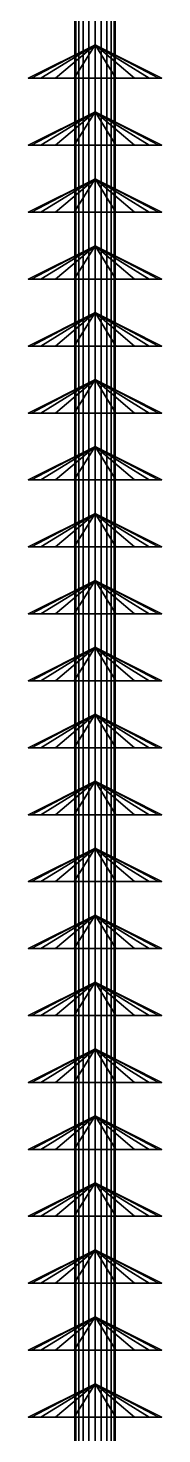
# Model space of a CAD drawing. Extents: x -14.2 to 13.4, y -20.5 to 46.3.
# Drawn here: x -7.7 to -7.5, y 40.025 to 42.125 of the extents above; entities that cross this region are included whole.
import ezdxf

# ---------------------------------------------------------------- set-up
doc = ezdxf.new("R2010")
doc.units = 0

msp = doc.modelspace()

# ---------------------------------------------------------------- linework, layer by layer
at = {"layer": '2', "color": 7}
for points in [[(-7.6285, 43, 0.0093), (-7.6285, 38, 0.0093), (-7.63, 38), (-7.63, 43)], [(-7.63, 43), (-7.63, 38), (-7.6285, 38, -0.0093), (-7.6285, 43, -0.0093)], [(-7.6243, 43, 0.0176), (-7.6243, 38, 0.0176), (-7.6285, 38, 0.0093), (-7.6285, 43, 0.0093)], [(-7.6285, 43, -0.0093), (-7.6285, 38, -0.0093), (-7.6243, 38, -0.0176), (-7.6243, 43, -0.0176)], [(-7.6176, 43, 0.0243), (-7.6176, 38, 0.0243), (-7.6243, 38, 0.0176), (-7.6243, 43, 0.0176)], [(-7.6243, 43, -0.0176), (-7.6243, 38, -0.0176), (-7.6176, 38, -0.0243), (-7.6176, 43, -0.0243)], [(-7.6093, 43, 0.0285), (-7.6093, 38, 0.0285), (-7.6176, 38, 0.0243), (-7.6176, 43, 0.0243)], [(-7.6176, 43, -0.0243), (-7.6176, 38, -0.0243), (-7.6093, 38, -0.0285), (-7.6093, 43, -0.0285)], [(-7.6, 43, 0.03), (-7.6, 38, 0.03), (-7.6093, 38, 0.0285), (-7.6093, 43, 0.0285)], [(-7.6093, 43, -0.0285), (-7.6093, 38, -0.0285), (-7.6, 38, -0.03), (-7.6, 43, -0.03)], [(-7.5907, 43, 0.0285), (-7.5907, 38, 0.0285), (-7.6, 38, 0.03), (-7.6, 43, 0.03)], [(-7.6, 43, -0.03), (-7.6, 38, -0.03), (-7.5907, 38, -0.0285), (-7.5907, 43, -0.0285)], [(-7.5824, 43, 0.0243), (-7.5824, 38, 0.0243), (-7.5907, 38, 0.0285), (-7.5907, 43, 0.0285)], [(-7.5907, 43, -0.0285), (-7.5907, 38, -0.0285), (-7.5824, 38, -0.0243), (-7.5824, 43, -0.0243)], [(-7.5757, 43, 0.0176), (-7.5757, 38, 0.0176), (-7.5824, 38, 0.0243), (-7.5824, 43, 0.0243)], [(-7.5824, 43, -0.0243), (-7.5824, 38, -0.0243), (-7.5757, 38, -0.0176), (-7.5757, 43, -0.0176)], [(-7.5715, 43, 0.0093), (-7.5715, 38, 0.0093), (-7.5757, 38, 0.0176), (-7.5757, 43, 0.0176)], [(-7.5757, 43, -0.0176), (-7.5757, 38, -0.0176), (-7.5715, 38, -0.0093), (-7.5715, 43, -0.0093)], [(-7.57, 43), (-7.57, 38), (-7.5715, 38, 0.0093), (-7.5715, 43, 0.0093)], [(-7.5715, 43, -0.0093), (-7.5715, 38, -0.0093), (-7.57, 38), (-7.57, 43)], [(-7.6, 42.1), (-7.6951, 42.05, 0.0309), (-7.7, 42.05)], [(-7.6, 42.1), (-7.7, 42.05), (-7.6951, 42.05, -0.0309)], [(-7.6, 42.1), (-7.6809, 42.05, 0.0588), (-7.6951, 42.05, 0.0309)], [(-7.6, 42.1), (-7.6951, 42.05, -0.0309), (-7.6809, 42.05, -0.0588)], [(-7.6, 42.1), (-7.6588, 42.05, 0.0809), (-7.6809, 42.05, 0.0588)], [(-7.6, 42.1), (-7.6809, 42.05, -0.0588), (-7.6588, 42.05, -0.0809)], [(-7.6, 42.1), (-7.6309, 42.05, 0.0951), (-7.6588, 42.05, 0.0809)], [(-7.6, 42.1), (-7.6588, 42.05, -0.0809), (-7.6309, 42.05, -0.0951)], [(-7.6, 42.1), (-7.6, 42.05, 0.1), (-7.6309, 42.05, 0.0951)], [(-7.6, 42.1), (-7.6309, 42.05, -0.0951), (-7.6, 42.05, -0.1)], [(-7.6, 42.1), (-7.5, 42.05), (-7.5049, 42.05, 0.0309)], [(-7.6, 42.1), (-7.5049, 42.05, 0.0309), (-7.5191, 42.05, 0.0588)], [(-7.6, 42.1), (-7.5191, 42.05, 0.0588), (-7.5412, 42.05, 0.0809)], [(-7.6, 42.1), (-7.5412, 42.05, 0.0809), (-7.5691, 42.05, 0.0951)], [(-7.6, 42.1), (-7.5691, 42.05, 0.0951), (-7.6, 42.05, 0.1)], [(-7.6, 42.1), (-7.6, 42.05, -0.1), (-7.5691, 42.05, -0.0951)], [(-7.6, 42.1), (-7.5691, 42.05, -0.0951), (-7.5412, 42.05, -0.0809)], [(-7.6, 42.1), (-7.5412, 42.05, -0.0809), (-7.5191, 42.05, -0.0588)], [(-7.6, 42.1), (-7.5191, 42.05, -0.0588), (-7.5049, 42.05, -0.0309)], [(-7.6, 42.1), (-7.5049, 42.05, -0.0309), (-7.5, 42.05)], [(-7.6, 42), (-7.6951, 41.95, 0.0309), (-7.7, 41.95)], [(-7.6, 42), (-7.7, 41.95), (-7.6951, 41.95, -0.0309)], [(-7.6, 42), (-7.6809, 41.95, 0.0588), (-7.6951, 41.95, 0.0309)], [(-7.6, 42), (-7.6951, 41.95, -0.0309), (-7.6809, 41.95, -0.0588)], [(-7.6, 42), (-7.6588, 41.95, 0.0809), (-7.6809, 41.95, 0.0588)], [(-7.6, 42), (-7.6809, 41.95, -0.0588), (-7.6588, 41.95, -0.0809)], [(-7.6, 42), (-7.6309, 41.95, 0.0951), (-7.6588, 41.95, 0.0809)], [(-7.6, 42), (-7.6588, 41.95, -0.0809), (-7.6309, 41.95, -0.0951)], [(-7.6, 42), (-7.6, 41.95, 0.1), (-7.6309, 41.95, 0.0951)], [(-7.6, 42), (-7.6309, 41.95, -0.0951), (-7.6, 41.95, -0.1)], [(-7.6, 42), (-7.5, 41.95), (-7.5049, 41.95, 0.0309)], [(-7.6, 42), (-7.5049, 41.95, 0.0309), (-7.5191, 41.95, 0.0588)], [(-7.6, 42), (-7.5191, 41.95, 0.0588), (-7.5412, 41.95, 0.0809)], [(-7.6, 42), (-7.5412, 41.95, 0.0809), (-7.5691, 41.95, 0.0951)], [(-7.6, 42), (-7.5691, 41.95, 0.0951), (-7.6, 41.95, 0.1)], [(-7.6, 42), (-7.6, 41.95, -0.1), (-7.5691, 41.95, -0.0951)], [(-7.6, 42), (-7.5691, 41.95, -0.0951), (-7.5412, 41.95, -0.0809)], [(-7.6, 42), (-7.5412, 41.95, -0.0809), (-7.5191, 41.95, -0.0588)], [(-7.6, 42), (-7.5191, 41.95, -0.0588), (-7.5049, 41.95, -0.0309)], [(-7.6, 42), (-7.5049, 41.95, -0.0309), (-7.5, 41.95)], [(-7.6, 41.9), (-7.6951, 41.85, 0.0309), (-7.7, 41.85)], [(-7.6, 41.9), (-7.7, 41.85), (-7.6951, 41.85, -0.0309)], [(-7.6, 41.9), (-7.6809, 41.85, 0.0588), (-7.6951, 41.85, 0.0309)], [(-7.6, 41.9), (-7.6951, 41.85, -0.0309), (-7.6809, 41.85, -0.0588)], [(-7.6, 41.9), (-7.6588, 41.85, 0.0809), (-7.6809, 41.85, 0.0588)], [(-7.6, 41.9), (-7.6809, 41.85, -0.0588), (-7.6588, 41.85, -0.0809)], [(-7.6, 41.9), (-7.6309, 41.85, 0.0951), (-7.6588, 41.85, 0.0809)], [(-7.6, 41.9), (-7.6588, 41.85, -0.0809), (-7.6309, 41.85, -0.0951)], [(-7.6, 41.9), (-7.6, 41.85, 0.1), (-7.6309, 41.85, 0.0951)], [(-7.6, 41.9), (-7.6309, 41.85, -0.0951), (-7.6, 41.85, -0.1)], [(-7.6, 41.9), (-7.5, 41.85), (-7.5049, 41.85, 0.0309)], [(-7.6, 41.9), (-7.5049, 41.85, 0.0309), (-7.5191, 41.85, 0.0588)], [(-7.6, 41.9), (-7.5191, 41.85, 0.0588), (-7.5412, 41.85, 0.0809)], [(-7.6, 41.9), (-7.5412, 41.85, 0.0809), (-7.5691, 41.85, 0.0951)], [(-7.6, 41.9), (-7.5691, 41.85, 0.0951), (-7.6, 41.85, 0.1)], [(-7.6, 41.9), (-7.6, 41.85, -0.1), (-7.5691, 41.85, -0.0951)], [(-7.6, 41.9), (-7.5691, 41.85, -0.0951), (-7.5412, 41.85, -0.0809)], [(-7.6, 41.9), (-7.5412, 41.85, -0.0809), (-7.5191, 41.85, -0.0588)], [(-7.6, 41.9), (-7.5191, 41.85, -0.0588), (-7.5049, 41.85, -0.0309)], [(-7.6, 41.9), (-7.5049, 41.85, -0.0309), (-7.5, 41.85)], [(-7.6, 41.8), (-7.6951, 41.75, 0.0309), (-7.7, 41.75)], [(-7.6, 41.8), (-7.7, 41.75), (-7.6951, 41.75, -0.0309)], [(-7.6, 41.8), (-7.6809, 41.75, 0.0588), (-7.6951, 41.75, 0.0309)], [(-7.6, 41.8), (-7.6951, 41.75, -0.0309), (-7.6809, 41.75, -0.0588)], [(-7.6, 41.8), (-7.6588, 41.75, 0.0809), (-7.6809, 41.75, 0.0588)], [(-7.6, 41.8), (-7.6809, 41.75, -0.0588), (-7.6588, 41.75, -0.0809)], [(-7.6, 41.8), (-7.6309, 41.75, 0.0951), (-7.6588, 41.75, 0.0809)], [(-7.6, 41.8), (-7.6588, 41.75, -0.0809), (-7.6309, 41.75, -0.0951)], [(-7.6, 41.8), (-7.6, 41.75, 0.1), (-7.6309, 41.75, 0.0951)], [(-7.6, 41.8), (-7.6309, 41.75, -0.0951), (-7.6, 41.75, -0.1)], [(-7.6, 41.8), (-7.5, 41.75), (-7.5049, 41.75, 0.0309)], [(-7.6, 41.8), (-7.5049, 41.75, 0.0309), (-7.5191, 41.75, 0.0588)], [(-7.6, 41.8), (-7.5191, 41.75, 0.0588), (-7.5412, 41.75, 0.0809)], [(-7.6, 41.8), (-7.5412, 41.75, 0.0809), (-7.5691, 41.75, 0.0951)], [(-7.6, 41.8), (-7.5691, 41.75, 0.0951), (-7.6, 41.75, 0.1)], [(-7.6, 41.8), (-7.6, 41.75, -0.1), (-7.5691, 41.75, -0.0951)], [(-7.6, 41.8), (-7.5691, 41.75, -0.0951), (-7.5412, 41.75, -0.0809)], [(-7.6, 41.8), (-7.5412, 41.75, -0.0809), (-7.5191, 41.75, -0.0588)], [(-7.6, 41.8), (-7.5191, 41.75, -0.0588), (-7.5049, 41.75, -0.0309)], [(-7.6, 41.8), (-7.5049, 41.75, -0.0309), (-7.5, 41.75)], [(-7.6, 41.7), (-7.6951, 41.65, 0.0309), (-7.7, 41.65)], [(-7.6, 41.7), (-7.7, 41.65), (-7.6951, 41.65, -0.0309)], [(-7.6, 41.7), (-7.6809, 41.65, 0.0588), (-7.6951, 41.65, 0.0309)], [(-7.6, 41.7), (-7.6951, 41.65, -0.0309), (-7.6809, 41.65, -0.0588)], [(-7.6, 41.7), (-7.6588, 41.65, 0.0809), (-7.6809, 41.65, 0.0588)], [(-7.6, 41.7), (-7.6809, 41.65, -0.0588), (-7.6588, 41.65, -0.0809)], [(-7.6, 41.7), (-7.6309, 41.65, 0.0951), (-7.6588, 41.65, 0.0809)], [(-7.6, 41.7), (-7.6588, 41.65, -0.0809), (-7.6309, 41.65, -0.0951)], [(-7.6, 41.7), (-7.6, 41.65, 0.1), (-7.6309, 41.65, 0.0951)], [(-7.6, 41.7), (-7.6309, 41.65, -0.0951), (-7.6, 41.65, -0.1)], [(-7.6, 41.7), (-7.5, 41.65), (-7.5049, 41.65, 0.0309)], [(-7.6, 41.7), (-7.5049, 41.65, 0.0309), (-7.5191, 41.65, 0.0588)], [(-7.6, 41.7), (-7.5191, 41.65, 0.0588), (-7.5412, 41.65, 0.0809)], [(-7.6, 41.7), (-7.5412, 41.65, 0.0809), (-7.5691, 41.65, 0.0951)], [(-7.6, 41.7), (-7.5691, 41.65, 0.0951), (-7.6, 41.65, 0.1)], [(-7.6, 41.7), (-7.6, 41.65, -0.1), (-7.5691, 41.65, -0.0951)], [(-7.6, 41.7), (-7.5691, 41.65, -0.0951), (-7.5412, 41.65, -0.0809)], [(-7.6, 41.7), (-7.5412, 41.65, -0.0809), (-7.5191, 41.65, -0.0588)], [(-7.6, 41.7), (-7.5191, 41.65, -0.0588), (-7.5049, 41.65, -0.0309)], [(-7.6, 41.7), (-7.5049, 41.65, -0.0309), (-7.5, 41.65)], [(-7.6, 41.6), (-7.6951, 41.55, 0.0309), (-7.7, 41.55)], [(-7.6, 41.6), (-7.7, 41.55), (-7.6951, 41.55, -0.0309)], [(-7.6, 41.6), (-7.6809, 41.55, 0.0588), (-7.6951, 41.55, 0.0309)], [(-7.6, 41.6), (-7.6951, 41.55, -0.0309), (-7.6809, 41.55, -0.0588)], [(-7.6, 41.6), (-7.6588, 41.55, 0.0809), (-7.6809, 41.55, 0.0588)], [(-7.6, 41.6), (-7.6809, 41.55, -0.0588), (-7.6588, 41.55, -0.0809)], [(-7.6, 41.6), (-7.6309, 41.55, 0.0951), (-7.6588, 41.55, 0.0809)], [(-7.6, 41.6), (-7.6588, 41.55, -0.0809), (-7.6309, 41.55, -0.0951)], [(-7.6, 41.6), (-7.6, 41.55, 0.1), (-7.6309, 41.55, 0.0951)], [(-7.6, 41.6), (-7.6309, 41.55, -0.0951), (-7.6, 41.55, -0.1)], [(-7.6, 41.6), (-7.5, 41.55), (-7.5049, 41.55, 0.0309)], [(-7.6, 41.6), (-7.5049, 41.55, 0.0309), (-7.5191, 41.55, 0.0588)], [(-7.6, 41.6), (-7.5191, 41.55, 0.0588), (-7.5412, 41.55, 0.0809)], [(-7.6, 41.6), (-7.5412, 41.55, 0.0809), (-7.5691, 41.55, 0.0951)], [(-7.6, 41.6), (-7.5691, 41.55, 0.0951), (-7.6, 41.55, 0.1)], [(-7.6, 41.6), (-7.6, 41.55, -0.1), (-7.5691, 41.55, -0.0951)], [(-7.6, 41.6), (-7.5691, 41.55, -0.0951), (-7.5412, 41.55, -0.0809)], [(-7.6, 41.6), (-7.5412, 41.55, -0.0809), (-7.5191, 41.55, -0.0588)], [(-7.6, 41.6), (-7.5191, 41.55, -0.0588), (-7.5049, 41.55, -0.0309)], [(-7.6, 41.6), (-7.5049, 41.55, -0.0309), (-7.5, 41.55)], [(-7.6, 41.5), (-7.6951, 41.45, 0.0309), (-7.7, 41.45)], [(-7.6, 41.5), (-7.7, 41.45), (-7.6951, 41.45, -0.0309)], [(-7.6, 41.5), (-7.6809, 41.45, 0.0588), (-7.6951, 41.45, 0.0309)], [(-7.6, 41.5), (-7.6951, 41.45, -0.0309), (-7.6809, 41.45, -0.0588)], [(-7.6, 41.5), (-7.6588, 41.45, 0.0809), (-7.6809, 41.45, 0.0588)], [(-7.6, 41.5), (-7.6809, 41.45, -0.0588), (-7.6588, 41.45, -0.0809)], [(-7.6, 41.5), (-7.6309, 41.45, 0.0951), (-7.6588, 41.45, 0.0809)], [(-7.6, 41.5), (-7.6588, 41.45, -0.0809), (-7.6309, 41.45, -0.0951)], [(-7.6, 41.5), (-7.6, 41.45, 0.1), (-7.6309, 41.45, 0.0951)], [(-7.6, 41.5), (-7.6309, 41.45, -0.0951), (-7.6, 41.45, -0.1)], [(-7.6, 41.5), (-7.5, 41.45), (-7.5049, 41.45, 0.0309)], [(-7.6, 41.5), (-7.5049, 41.45, 0.0309), (-7.5191, 41.45, 0.0588)], [(-7.6, 41.5), (-7.5191, 41.45, 0.0588), (-7.5412, 41.45, 0.0809)], [(-7.6, 41.5), (-7.5412, 41.45, 0.0809), (-7.5691, 41.45, 0.0951)], [(-7.6, 41.5), (-7.5691, 41.45, 0.0951), (-7.6, 41.45, 0.1)], [(-7.6, 41.5), (-7.6, 41.45, -0.1), (-7.5691, 41.45, -0.0951)], [(-7.6, 41.5), (-7.5691, 41.45, -0.0951), (-7.5412, 41.45, -0.0809)], [(-7.6, 41.5), (-7.5412, 41.45, -0.0809), (-7.5191, 41.45, -0.0588)], [(-7.6, 41.5), (-7.5191, 41.45, -0.0588), (-7.5049, 41.45, -0.0309)], [(-7.6, 41.5), (-7.5049, 41.45, -0.0309), (-7.5, 41.45)], [(-7.6, 41.4), (-7.6951, 41.35, 0.0309), (-7.7, 41.35)], [(-7.6, 41.4), (-7.7, 41.35), (-7.6951, 41.35, -0.0309)], [(-7.6, 41.4), (-7.6809, 41.35, 0.0588), (-7.6951, 41.35, 0.0309)], [(-7.6, 41.4), (-7.6951, 41.35, -0.0309), (-7.6809, 41.35, -0.0588)], [(-7.6, 41.4), (-7.6588, 41.35, 0.0809), (-7.6809, 41.35, 0.0588)], [(-7.6, 41.4), (-7.6809, 41.35, -0.0588), (-7.6588, 41.35, -0.0809)], [(-7.6, 41.4), (-7.6309, 41.35, 0.0951), (-7.6588, 41.35, 0.0809)], [(-7.6, 41.4), (-7.6588, 41.35, -0.0809), (-7.6309, 41.35, -0.0951)], [(-7.6, 41.4), (-7.6, 41.35, 0.1), (-7.6309, 41.35, 0.0951)], [(-7.6, 41.4), (-7.6309, 41.35, -0.0951), (-7.6, 41.35, -0.1)], [(-7.6, 41.4), (-7.5, 41.35), (-7.5049, 41.35, 0.0309)], [(-7.6, 41.4), (-7.5049, 41.35, 0.0309), (-7.5191, 41.35, 0.0588)], [(-7.6, 41.4), (-7.5191, 41.35, 0.0588), (-7.5412, 41.35, 0.0809)], [(-7.6, 41.4), (-7.5412, 41.35, 0.0809), (-7.5691, 41.35, 0.0951)], [(-7.6, 41.4), (-7.5691, 41.35, 0.0951), (-7.6, 41.35, 0.1)], [(-7.6, 41.4), (-7.6, 41.35, -0.1), (-7.5691, 41.35, -0.0951)], [(-7.6, 41.4), (-7.5691, 41.35, -0.0951), (-7.5412, 41.35, -0.0809)], [(-7.6, 41.4), (-7.5412, 41.35, -0.0809), (-7.5191, 41.35, -0.0588)], [(-7.6, 41.4), (-7.5191, 41.35, -0.0588), (-7.5049, 41.35, -0.0309)], [(-7.6, 41.4), (-7.5049, 41.35, -0.0309), (-7.5, 41.35)], [(-7.6, 41.3), (-7.6951, 41.25, 0.0309), (-7.7, 41.25)], [(-7.6, 41.3), (-7.7, 41.25), (-7.6951, 41.25, -0.0309)], [(-7.6, 41.3), (-7.6809, 41.25, 0.0588), (-7.6951, 41.25, 0.0309)], [(-7.6, 41.3), (-7.6951, 41.25, -0.0309), (-7.6809, 41.25, -0.0588)], [(-7.6, 41.3), (-7.6588, 41.25, 0.0809), (-7.6809, 41.25, 0.0588)], [(-7.6, 41.3), (-7.6809, 41.25, -0.0588), (-7.6588, 41.25, -0.0809)], [(-7.6, 41.3), (-7.6309, 41.25, 0.0951), (-7.6588, 41.25, 0.0809)], [(-7.6, 41.3), (-7.6588, 41.25, -0.0809), (-7.6309, 41.25, -0.0951)], [(-7.6, 41.3), (-7.6, 41.25, 0.1), (-7.6309, 41.25, 0.0951)], [(-7.6, 41.3), (-7.6309, 41.25, -0.0951), (-7.6, 41.25, -0.1)], [(-7.6, 41.3), (-7.5, 41.25), (-7.5049, 41.25, 0.0309)], [(-7.6, 41.3), (-7.5049, 41.25, 0.0309), (-7.5191, 41.25, 0.0588)], [(-7.6, 41.3), (-7.5191, 41.25, 0.0588), (-7.5412, 41.25, 0.0809)], [(-7.6, 41.3), (-7.5412, 41.25, 0.0809), (-7.5691, 41.25, 0.0951)], [(-7.6, 41.3), (-7.5691, 41.25, 0.0951), (-7.6, 41.25, 0.1)], [(-7.6, 41.3), (-7.6, 41.25, -0.1), (-7.5691, 41.25, -0.0951)], [(-7.6, 41.3), (-7.5691, 41.25, -0.0951), (-7.5412, 41.25, -0.0809)], [(-7.6, 41.3), (-7.5412, 41.25, -0.0809), (-7.5191, 41.25, -0.0588)], [(-7.6, 41.3), (-7.5191, 41.25, -0.0588), (-7.5049, 41.25, -0.0309)], [(-7.6, 41.3), (-7.5049, 41.25, -0.0309), (-7.5, 41.25)], [(-7.6, 41.2), (-7.6951, 41.15, 0.0309), (-7.7, 41.15)], [(-7.6, 41.2), (-7.7, 41.15), (-7.6951, 41.15, -0.0309)], [(-7.6, 41.2), (-7.6809, 41.15, 0.0588), (-7.6951, 41.15, 0.0309)], [(-7.6, 41.2), (-7.6951, 41.15, -0.0309), (-7.6809, 41.15, -0.0588)], [(-7.6, 41.2), (-7.6588, 41.15, 0.0809), (-7.6809, 41.15, 0.0588)], [(-7.6, 41.2), (-7.6809, 41.15, -0.0588), (-7.6588, 41.15, -0.0809)], [(-7.6, 41.2), (-7.6309, 41.15, 0.0951), (-7.6588, 41.15, 0.0809)], [(-7.6, 41.2), (-7.6588, 41.15, -0.0809), (-7.6309, 41.15, -0.0951)], [(-7.6, 41.2), (-7.6, 41.15, 0.1), (-7.6309, 41.15, 0.0951)], [(-7.6, 41.2), (-7.6309, 41.15, -0.0951), (-7.6, 41.15, -0.1)], [(-7.6, 41.2), (-7.5, 41.15), (-7.5049, 41.15, 0.0309)], [(-7.6, 41.2), (-7.5049, 41.15, 0.0309), (-7.5191, 41.15, 0.0588)], [(-7.6, 41.2), (-7.5191, 41.15, 0.0588), (-7.5412, 41.15, 0.0809)], [(-7.6, 41.2), (-7.5412, 41.15, 0.0809), (-7.5691, 41.15, 0.0951)], [(-7.6, 41.2), (-7.5691, 41.15, 0.0951), (-7.6, 41.15, 0.1)], [(-7.6, 41.2), (-7.6, 41.15, -0.1), (-7.5691, 41.15, -0.0951)], [(-7.6, 41.2), (-7.5691, 41.15, -0.0951), (-7.5412, 41.15, -0.0809)], [(-7.6, 41.2), (-7.5412, 41.15, -0.0809), (-7.5191, 41.15, -0.0588)], [(-7.6, 41.2), (-7.5191, 41.15, -0.0588), (-7.5049, 41.15, -0.0309)], [(-7.6, 41.2), (-7.5049, 41.15, -0.0309), (-7.5, 41.15)], [(-7.6, 41.1), (-7.6951, 41.05, 0.0309), (-7.7, 41.05)], [(-7.6, 41.1), (-7.7, 41.05), (-7.6951, 41.05, -0.0309)], [(-7.6, 41.1), (-7.6809, 41.05, 0.0588), (-7.6951, 41.05, 0.0309)], [(-7.6, 41.1), (-7.6951, 41.05, -0.0309), (-7.6809, 41.05, -0.0588)], [(-7.6, 41.1), (-7.6588, 41.05, 0.0809), (-7.6809, 41.05, 0.0588)], [(-7.6, 41.1), (-7.6809, 41.05, -0.0588), (-7.6588, 41.05, -0.0809)], [(-7.6, 41.1), (-7.6309, 41.05, 0.0951), (-7.6588, 41.05, 0.0809)], [(-7.6, 41.1), (-7.6588, 41.05, -0.0809), (-7.6309, 41.05, -0.0951)], [(-7.6, 41.1), (-7.6, 41.05, 0.1), (-7.6309, 41.05, 0.0951)], [(-7.6, 41.1), (-7.6309, 41.05, -0.0951), (-7.6, 41.05, -0.1)], [(-7.6, 41.1), (-7.5, 41.05), (-7.5049, 41.05, 0.0309)], [(-7.6, 41.1), (-7.5049, 41.05, 0.0309), (-7.5191, 41.05, 0.0588)], [(-7.6, 41.1), (-7.5191, 41.05, 0.0588), (-7.5412, 41.05, 0.0809)], [(-7.6, 41.1), (-7.5412, 41.05, 0.0809), (-7.5691, 41.05, 0.0951)], [(-7.6, 41.1), (-7.5691, 41.05, 0.0951), (-7.6, 41.05, 0.1)], [(-7.6, 41.1), (-7.6, 41.05, -0.1), (-7.5691, 41.05, -0.0951)], [(-7.6, 41.1), (-7.5691, 41.05, -0.0951), (-7.5412, 41.05, -0.0809)], [(-7.6, 41.1), (-7.5412, 41.05, -0.0809), (-7.5191, 41.05, -0.0588)], [(-7.6, 41.1), (-7.5191, 41.05, -0.0588), (-7.5049, 41.05, -0.0309)], [(-7.6, 41.1), (-7.5049, 41.05, -0.0309), (-7.5, 41.05)], [(-7.6, 41), (-7.6951, 40.95, 0.0309), (-7.7, 40.95)], [(-7.6, 41), (-7.7, 40.95), (-7.6951, 40.95, -0.0309)], [(-7.6, 41), (-7.6809, 40.95, 0.0588), (-7.6951, 40.95, 0.0309)], [(-7.6, 41), (-7.6951, 40.95, -0.0309), (-7.6809, 40.95, -0.0588)], [(-7.6, 41), (-7.6588, 40.95, 0.0809), (-7.6809, 40.95, 0.0588)], [(-7.6, 41), (-7.6809, 40.95, -0.0588), (-7.6588, 40.95, -0.0809)], [(-7.6, 41), (-7.6309, 40.95, 0.0951), (-7.6588, 40.95, 0.0809)], [(-7.6, 41), (-7.6588, 40.95, -0.0809), (-7.6309, 40.95, -0.0951)], [(-7.6, 41), (-7.6, 40.95, 0.1), (-7.6309, 40.95, 0.0951)], [(-7.6, 41), (-7.6309, 40.95, -0.0951), (-7.6, 40.95, -0.1)], [(-7.6, 41), (-7.5, 40.95), (-7.5049, 40.95, 0.0309)], [(-7.6, 41), (-7.5049, 40.95, 0.0309), (-7.5191, 40.95, 0.0588)], [(-7.6, 41), (-7.5191, 40.95, 0.0588), (-7.5412, 40.95, 0.0809)], [(-7.6, 41), (-7.5412, 40.95, 0.0809), (-7.5691, 40.95, 0.0951)], [(-7.6, 41), (-7.5691, 40.95, 0.0951), (-7.6, 40.95, 0.1)], [(-7.6, 41), (-7.6, 40.95, -0.1), (-7.5691, 40.95, -0.0951)], [(-7.6, 41), (-7.5691, 40.95, -0.0951), (-7.5412, 40.95, -0.0809)], [(-7.6, 41), (-7.5412, 40.95, -0.0809), (-7.5191, 40.95, -0.0588)], [(-7.6, 41), (-7.5191, 40.95, -0.0588), (-7.5049, 40.95, -0.0309)], [(-7.6, 41), (-7.5049, 40.95, -0.0309), (-7.5, 40.95)], [(-7.6, 40.9), (-7.6951, 40.85, 0.0309), (-7.7, 40.85)], [(-7.6, 40.9), (-7.7, 40.85), (-7.6951, 40.85, -0.0309)], [(-7.6, 40.9), (-7.6809, 40.85, 0.0588), (-7.6951, 40.85, 0.0309)], [(-7.6, 40.9), (-7.6951, 40.85, -0.0309), (-7.6809, 40.85, -0.0588)], [(-7.6, 40.9), (-7.6588, 40.85, 0.0809), (-7.6809, 40.85, 0.0588)], [(-7.6, 40.9), (-7.6809, 40.85, -0.0588), (-7.6588, 40.85, -0.0809)], [(-7.6, 40.9), (-7.6309, 40.85, 0.0951), (-7.6588, 40.85, 0.0809)], [(-7.6, 40.9), (-7.6588, 40.85, -0.0809), (-7.6309, 40.85, -0.0951)], [(-7.6, 40.9), (-7.6, 40.85, 0.1), (-7.6309, 40.85, 0.0951)], [(-7.6, 40.9), (-7.6309, 40.85, -0.0951), (-7.6, 40.85, -0.1)], [(-7.6, 40.9), (-7.5, 40.85), (-7.5049, 40.85, 0.0309)], [(-7.6, 40.9), (-7.5049, 40.85, 0.0309), (-7.5191, 40.85, 0.0588)], [(-7.6, 40.9), (-7.5191, 40.85, 0.0588), (-7.5412, 40.85, 0.0809)], [(-7.6, 40.9), (-7.5412, 40.85, 0.0809), (-7.5691, 40.85, 0.0951)], [(-7.6, 40.9), (-7.5691, 40.85, 0.0951), (-7.6, 40.85, 0.1)], [(-7.6, 40.9), (-7.6, 40.85, -0.1), (-7.5691, 40.85, -0.0951)], [(-7.6, 40.9), (-7.5691, 40.85, -0.0951), (-7.5412, 40.85, -0.0809)], [(-7.6, 40.9), (-7.5412, 40.85, -0.0809), (-7.5191, 40.85, -0.0588)], [(-7.6, 40.9), (-7.5191, 40.85, -0.0588), (-7.5049, 40.85, -0.0309)], [(-7.6, 40.9), (-7.5049, 40.85, -0.0309), (-7.5, 40.85)], [(-7.6, 40.8), (-7.6951, 40.75, 0.0309), (-7.7, 40.75)], [(-7.6, 40.8), (-7.7, 40.75), (-7.6951, 40.75, -0.0309)], [(-7.6, 40.8), (-7.6809, 40.75, 0.0588), (-7.6951, 40.75, 0.0309)], [(-7.6, 40.8), (-7.6951, 40.75, -0.0309), (-7.6809, 40.75, -0.0588)], [(-7.6, 40.8), (-7.6588, 40.75, 0.0809), (-7.6809, 40.75, 0.0588)], [(-7.6, 40.8), (-7.6809, 40.75, -0.0588), (-7.6588, 40.75, -0.0809)], [(-7.6, 40.8), (-7.6309, 40.75, 0.0951), (-7.6588, 40.75, 0.0809)], [(-7.6, 40.8), (-7.6588, 40.75, -0.0809), (-7.6309, 40.75, -0.0951)], [(-7.6, 40.8), (-7.6, 40.75, 0.1), (-7.6309, 40.75, 0.0951)], [(-7.6, 40.8), (-7.6309, 40.75, -0.0951), (-7.6, 40.75, -0.1)], [(-7.6, 40.8), (-7.5, 40.75), (-7.5049, 40.75, 0.0309)], [(-7.6, 40.8), (-7.5049, 40.75, 0.0309), (-7.5191, 40.75, 0.0588)], [(-7.6, 40.8), (-7.5191, 40.75, 0.0588), (-7.5412, 40.75, 0.0809)], [(-7.6, 40.8), (-7.5412, 40.75, 0.0809), (-7.5691, 40.75, 0.0951)], [(-7.6, 40.8), (-7.5691, 40.75, 0.0951), (-7.6, 40.75, 0.1)], [(-7.6, 40.8), (-7.6, 40.75, -0.1), (-7.5691, 40.75, -0.0951)], [(-7.6, 40.8), (-7.5691, 40.75, -0.0951), (-7.5412, 40.75, -0.0809)], [(-7.6, 40.8), (-7.5412, 40.75, -0.0809), (-7.5191, 40.75, -0.0588)], [(-7.6, 40.8), (-7.5191, 40.75, -0.0588), (-7.5049, 40.75, -0.0309)], [(-7.6, 40.8), (-7.5049, 40.75, -0.0309), (-7.5, 40.75)], [(-7.6, 40.7), (-7.6951, 40.65, 0.0309), (-7.7, 40.65)], [(-7.6, 40.7), (-7.7, 40.65), (-7.6951, 40.65, -0.0309)], [(-7.6, 40.7), (-7.6809, 40.65, 0.0588), (-7.6951, 40.65, 0.0309)], [(-7.6, 40.7), (-7.6951, 40.65, -0.0309), (-7.6809, 40.65, -0.0588)], [(-7.6, 40.7), (-7.6588, 40.65, 0.0809), (-7.6809, 40.65, 0.0588)], [(-7.6, 40.7), (-7.6809, 40.65, -0.0588), (-7.6588, 40.65, -0.0809)], [(-7.6, 40.7), (-7.6309, 40.65, 0.0951), (-7.6588, 40.65, 0.0809)], [(-7.6, 40.7), (-7.6588, 40.65, -0.0809), (-7.6309, 40.65, -0.0951)], [(-7.6, 40.7), (-7.6, 40.65, 0.1), (-7.6309, 40.65, 0.0951)], [(-7.6, 40.7), (-7.6309, 40.65, -0.0951), (-7.6, 40.65, -0.1)], [(-7.6, 40.7), (-7.5, 40.65), (-7.5049, 40.65, 0.0309)], [(-7.6, 40.7), (-7.5049, 40.65, 0.0309), (-7.5191, 40.65, 0.0588)], [(-7.6, 40.7), (-7.5191, 40.65, 0.0588), (-7.5412, 40.65, 0.0809)], [(-7.6, 40.7), (-7.5412, 40.65, 0.0809), (-7.5691, 40.65, 0.0951)], [(-7.6, 40.7), (-7.5691, 40.65, 0.0951), (-7.6, 40.65, 0.1)], [(-7.6, 40.7), (-7.6, 40.65, -0.1), (-7.5691, 40.65, -0.0951)], [(-7.6, 40.7), (-7.5691, 40.65, -0.0951), (-7.5412, 40.65, -0.0809)], [(-7.6, 40.7), (-7.5412, 40.65, -0.0809), (-7.5191, 40.65, -0.0588)], [(-7.6, 40.7), (-7.5191, 40.65, -0.0588), (-7.5049, 40.65, -0.0309)], [(-7.6, 40.7), (-7.5049, 40.65, -0.0309), (-7.5, 40.65)], [(-7.6, 40.6), (-7.6951, 40.55, 0.0309), (-7.7, 40.55)], [(-7.6, 40.6), (-7.7, 40.55), (-7.6951, 40.55, -0.0309)], [(-7.6, 40.6), (-7.6809, 40.55, 0.0588), (-7.6951, 40.55, 0.0309)], [(-7.6, 40.6), (-7.6951, 40.55, -0.0309), (-7.6809, 40.55, -0.0588)], [(-7.6, 40.6), (-7.6588, 40.55, 0.0809), (-7.6809, 40.55, 0.0588)], [(-7.6, 40.6), (-7.6809, 40.55, -0.0588), (-7.6588, 40.55, -0.0809)], [(-7.6, 40.6), (-7.6309, 40.55, 0.0951), (-7.6588, 40.55, 0.0809)], [(-7.6, 40.6), (-7.6588, 40.55, -0.0809), (-7.6309, 40.55, -0.0951)], [(-7.6, 40.6), (-7.6, 40.55, 0.1), (-7.6309, 40.55, 0.0951)], [(-7.6, 40.6), (-7.6309, 40.55, -0.0951), (-7.6, 40.55, -0.1)], [(-7.6, 40.6), (-7.5, 40.55), (-7.5049, 40.55, 0.0309)], [(-7.6, 40.6), (-7.5049, 40.55, 0.0309), (-7.5191, 40.55, 0.0588)], [(-7.6, 40.6), (-7.5191, 40.55, 0.0588), (-7.5412, 40.55, 0.0809)], [(-7.6, 40.6), (-7.5412, 40.55, 0.0809), (-7.5691, 40.55, 0.0951)], [(-7.6, 40.6), (-7.5691, 40.55, 0.0951), (-7.6, 40.55, 0.1)], [(-7.6, 40.6), (-7.6, 40.55, -0.1), (-7.5691, 40.55, -0.0951)], [(-7.6, 40.6), (-7.5691, 40.55, -0.0951), (-7.5412, 40.55, -0.0809)], [(-7.6, 40.6), (-7.5412, 40.55, -0.0809), (-7.5191, 40.55, -0.0588)], [(-7.6, 40.6), (-7.5191, 40.55, -0.0588), (-7.5049, 40.55, -0.0309)], [(-7.6, 40.6), (-7.5049, 40.55, -0.0309), (-7.5, 40.55)], [(-7.6, 40.5), (-7.6951, 40.45, 0.0309), (-7.7, 40.45)], [(-7.6, 40.5), (-7.7, 40.45), (-7.6951, 40.45, -0.0309)], [(-7.6, 40.5), (-7.6809, 40.45, 0.0588), (-7.6951, 40.45, 0.0309)], [(-7.6, 40.5), (-7.6951, 40.45, -0.0309), (-7.6809, 40.45, -0.0588)], [(-7.6, 40.5), (-7.6588, 40.45, 0.0809), (-7.6809, 40.45, 0.0588)], [(-7.6, 40.5), (-7.6809, 40.45, -0.0588), (-7.6588, 40.45, -0.0809)], [(-7.6, 40.5), (-7.6309, 40.45, 0.0951), (-7.6588, 40.45, 0.0809)], [(-7.6, 40.5), (-7.6588, 40.45, -0.0809), (-7.6309, 40.45, -0.0951)], [(-7.6, 40.5), (-7.6, 40.45, 0.1), (-7.6309, 40.45, 0.0951)], [(-7.6, 40.5), (-7.6309, 40.45, -0.0951), (-7.6, 40.45, -0.1)], [(-7.6, 40.5), (-7.5, 40.45), (-7.5049, 40.45, 0.0309)], [(-7.6, 40.5), (-7.5049, 40.45, 0.0309), (-7.5191, 40.45, 0.0588)], [(-7.6, 40.5), (-7.5191, 40.45, 0.0588), (-7.5412, 40.45, 0.0809)], [(-7.6, 40.5), (-7.5412, 40.45, 0.0809), (-7.5691, 40.45, 0.0951)], [(-7.6, 40.5), (-7.5691, 40.45, 0.0951), (-7.6, 40.45, 0.1)], [(-7.6, 40.5), (-7.6, 40.45, -0.1), (-7.5691, 40.45, -0.0951)], [(-7.6, 40.5), (-7.5691, 40.45, -0.0951), (-7.5412, 40.45, -0.0809)], [(-7.6, 40.5), (-7.5412, 40.45, -0.0809), (-7.5191, 40.45, -0.0588)], [(-7.6, 40.5), (-7.5191, 40.45, -0.0588), (-7.5049, 40.45, -0.0309)], [(-7.6, 40.5), (-7.5049, 40.45, -0.0309), (-7.5, 40.45)], [(-7.6, 40.4), (-7.6951, 40.35, 0.0309), (-7.7, 40.35)], [(-7.6, 40.4), (-7.7, 40.35), (-7.6951, 40.35, -0.0309)], [(-7.6, 40.4), (-7.6809, 40.35, 0.0588), (-7.6951, 40.35, 0.0309)], [(-7.6, 40.4), (-7.6951, 40.35, -0.0309), (-7.6809, 40.35, -0.0588)], [(-7.6, 40.4), (-7.6588, 40.35, 0.0809), (-7.6809, 40.35, 0.0588)], [(-7.6, 40.4), (-7.6809, 40.35, -0.0588), (-7.6588, 40.35, -0.0809)], [(-7.6, 40.4), (-7.6309, 40.35, 0.0951), (-7.6588, 40.35, 0.0809)], [(-7.6, 40.4), (-7.6588, 40.35, -0.0809), (-7.6309, 40.35, -0.0951)], [(-7.6, 40.4), (-7.6, 40.35, 0.1), (-7.6309, 40.35, 0.0951)], [(-7.6, 40.4), (-7.6309, 40.35, -0.0951), (-7.6, 40.35, -0.1)], [(-7.6, 40.4), (-7.5, 40.35), (-7.5049, 40.35, 0.0309)], [(-7.6, 40.4), (-7.5049, 40.35, 0.0309), (-7.5191, 40.35, 0.0588)], [(-7.6, 40.4), (-7.5191, 40.35, 0.0588), (-7.5412, 40.35, 0.0809)], [(-7.6, 40.4), (-7.5412, 40.35, 0.0809), (-7.5691, 40.35, 0.0951)], [(-7.6, 40.4), (-7.5691, 40.35, 0.0951), (-7.6, 40.35, 0.1)], [(-7.6, 40.4), (-7.6, 40.35, -0.1), (-7.5691, 40.35, -0.0951)], [(-7.6, 40.4), (-7.5691, 40.35, -0.0951), (-7.5412, 40.35, -0.0809)], [(-7.6, 40.4), (-7.5412, 40.35, -0.0809), (-7.5191, 40.35, -0.0588)], [(-7.6, 40.4), (-7.5191, 40.35, -0.0588), (-7.5049, 40.35, -0.0309)], [(-7.6, 40.4), (-7.5049, 40.35, -0.0309), (-7.5, 40.35)], [(-7.6, 40.3), (-7.6951, 40.25, 0.0309), (-7.7, 40.25)], [(-7.6, 40.3), (-7.7, 40.25), (-7.6951, 40.25, -0.0309)], [(-7.6, 40.3), (-7.6809, 40.25, 0.0588), (-7.6951, 40.25, 0.0309)], [(-7.6, 40.3), (-7.6951, 40.25, -0.0309), (-7.6809, 40.25, -0.0588)], [(-7.6, 40.3), (-7.6588, 40.25, 0.0809), (-7.6809, 40.25, 0.0588)], [(-7.6, 40.3), (-7.6809, 40.25, -0.0588), (-7.6588, 40.25, -0.0809)], [(-7.6, 40.3), (-7.6309, 40.25, 0.0951), (-7.6588, 40.25, 0.0809)], [(-7.6, 40.3), (-7.6588, 40.25, -0.0809), (-7.6309, 40.25, -0.0951)], [(-7.6, 40.3), (-7.6, 40.25, 0.1), (-7.6309, 40.25, 0.0951)], [(-7.6, 40.3), (-7.6309, 40.25, -0.0951), (-7.6, 40.25, -0.1)], [(-7.6, 40.3), (-7.5, 40.25), (-7.5049, 40.25, 0.0309)], [(-7.6, 40.3), (-7.5049, 40.25, 0.0309), (-7.5191, 40.25, 0.0588)], [(-7.6, 40.3), (-7.5191, 40.25, 0.0588), (-7.5412, 40.25, 0.0809)], [(-7.6, 40.3), (-7.5412, 40.25, 0.0809), (-7.5691, 40.25, 0.0951)], [(-7.6, 40.3), (-7.5691, 40.25, 0.0951), (-7.6, 40.25, 0.1)], [(-7.6, 40.3), (-7.6, 40.25, -0.1), (-7.5691, 40.25, -0.0951)], [(-7.6, 40.3), (-7.5691, 40.25, -0.0951), (-7.5412, 40.25, -0.0809)], [(-7.6, 40.3), (-7.5412, 40.25, -0.0809), (-7.5191, 40.25, -0.0588)], [(-7.6, 40.3), (-7.5191, 40.25, -0.0588), (-7.5049, 40.25, -0.0309)], [(-7.6, 40.3), (-7.5049, 40.25, -0.0309), (-7.5, 40.25)], [(-7.6, 40.2), (-7.6951, 40.15, 0.0309), (-7.7, 40.15)], [(-7.6, 40.2), (-7.7, 40.15), (-7.6951, 40.15, -0.0309)], [(-7.6, 40.2), (-7.6809, 40.15, 0.0588), (-7.6951, 40.15, 0.0309)], [(-7.6, 40.2), (-7.6951, 40.15, -0.0309), (-7.6809, 40.15, -0.0588)], [(-7.6, 40.2), (-7.6588, 40.15, 0.0809), (-7.6809, 40.15, 0.0588)], [(-7.6, 40.2), (-7.6809, 40.15, -0.0588), (-7.6588, 40.15, -0.0809)], [(-7.6, 40.2), (-7.6309, 40.15, 0.0951), (-7.6588, 40.15, 0.0809)], [(-7.6, 40.2), (-7.6588, 40.15, -0.0809), (-7.6309, 40.15, -0.0951)], [(-7.6, 40.2), (-7.6, 40.15, 0.1), (-7.6309, 40.15, 0.0951)], [(-7.6, 40.2), (-7.6309, 40.15, -0.0951), (-7.6, 40.15, -0.1)], [(-7.6, 40.2), (-7.5, 40.15), (-7.5049, 40.15, 0.0309)], [(-7.6, 40.2), (-7.5049, 40.15, 0.0309), (-7.5191, 40.15, 0.0588)], [(-7.6, 40.2), (-7.5191, 40.15, 0.0588), (-7.5412, 40.15, 0.0809)], [(-7.6, 40.2), (-7.5412, 40.15, 0.0809), (-7.5691, 40.15, 0.0951)], [(-7.6, 40.2), (-7.5691, 40.15, 0.0951), (-7.6, 40.15, 0.1)], [(-7.6, 40.2), (-7.6, 40.15, -0.1), (-7.5691, 40.15, -0.0951)], [(-7.6, 40.2), (-7.5691, 40.15, -0.0951), (-7.5412, 40.15, -0.0809)], [(-7.6, 40.2), (-7.5412, 40.15, -0.0809), (-7.5191, 40.15, -0.0588)], [(-7.6, 40.2), (-7.5191, 40.15, -0.0588), (-7.5049, 40.15, -0.0309)], [(-7.6, 40.2), (-7.5049, 40.15, -0.0309), (-7.5, 40.15)], [(-7.6, 40.1), (-7.6951, 40.05, 0.0309), (-7.7, 40.05)], [(-7.6, 40.1), (-7.7, 40.05), (-7.6951, 40.05, -0.0309)], [(-7.6, 40.1), (-7.6809, 40.05, 0.0588), (-7.6951, 40.05, 0.0309)], [(-7.6, 40.1), (-7.6951, 40.05, -0.0309), (-7.6809, 40.05, -0.0588)], [(-7.6, 40.1), (-7.6588, 40.05, 0.0809), (-7.6809, 40.05, 0.0588)], [(-7.6, 40.1), (-7.6809, 40.05, -0.0588), (-7.6588, 40.05, -0.0809)], [(-7.6, 40.1), (-7.6309, 40.05, 0.0951), (-7.6588, 40.05, 0.0809)], [(-7.6, 40.1), (-7.6588, 40.05, -0.0809), (-7.6309, 40.05, -0.0951)], [(-7.6, 40.1), (-7.6, 40.05, 0.1), (-7.6309, 40.05, 0.0951)], [(-7.6, 40.1), (-7.6309, 40.05, -0.0951), (-7.6, 40.05, -0.1)], [(-7.6, 40.1), (-7.5, 40.05), (-7.5049, 40.05, 0.0309)], [(-7.6, 40.1), (-7.5049, 40.05, 0.0309), (-7.5191, 40.05, 0.0588)], [(-7.6, 40.1), (-7.5191, 40.05, 0.0588), (-7.5412, 40.05, 0.0809)], [(-7.6, 40.1), (-7.5412, 40.05, 0.0809), (-7.5691, 40.05, 0.0951)], [(-7.6, 40.1), (-7.5691, 40.05, 0.0951), (-7.6, 40.05, 0.1)], [(-7.6, 40.1), (-7.6, 40.05, -0.1), (-7.5691, 40.05, -0.0951)], [(-7.6, 40.1), (-7.5691, 40.05, -0.0951), (-7.5412, 40.05, -0.0809)], [(-7.6, 40.1), (-7.5412, 40.05, -0.0809), (-7.5191, 40.05, -0.0588)], [(-7.6, 40.1), (-7.5191, 40.05, -0.0588), (-7.5049, 40.05, -0.0309)], [(-7.6, 40.1), (-7.5049, 40.05, -0.0309), (-7.5, 40.05)]]:
    msp.add_3dface(points, dxfattribs=at)

doc.saveas('drawing.dxf')
